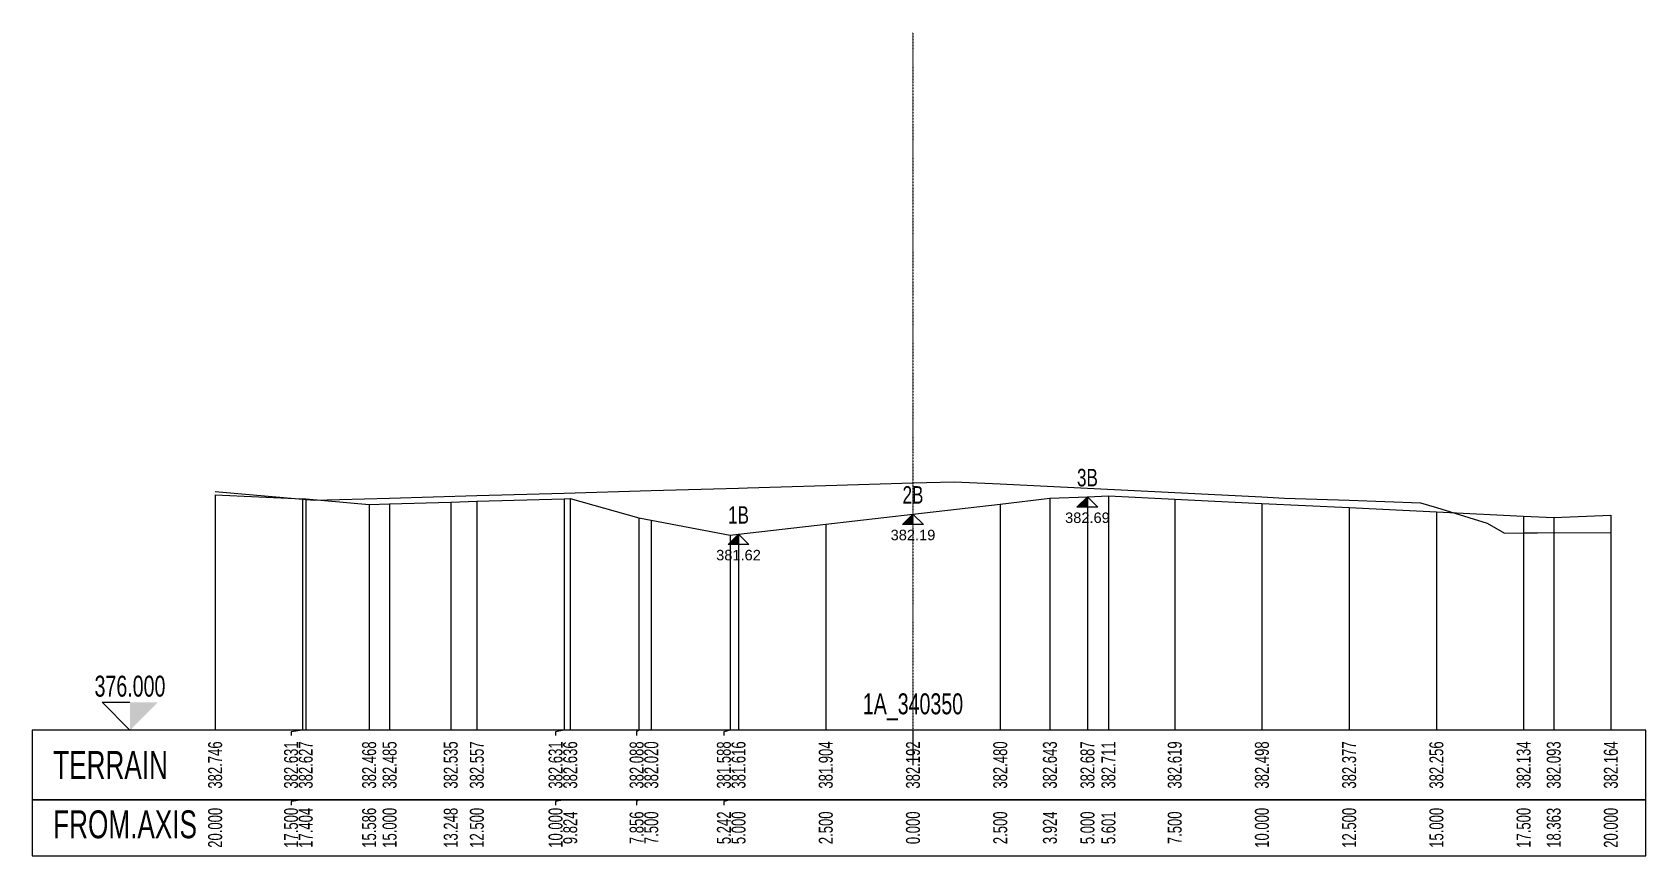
# Model space of a CAD drawing. Header units: centimetres. Extents: x 8495135 to 959133560, y 4530079 to 463453963.
# Drawn here: x 959015674 to 959020298, y 463420780 to 463423140 of the extents above; entities that cross this region are included whole.
import ezdxf
from ezdxf.enums import TextEntityAlignment as Align

# ---------------------------------------------------------------- set-up
doc = ezdxf.new("R2010")
doc.units = ezdxf.units.CM
doc.header["$LTSCALE"] = 0.1
doc.linetypes.add('CROSS2', pattern=[2, 1, -0.5, 0, -0.5])
for name, color, linetype in [('40_AXIS', 2, 'CROSS2'), ('40_ELEV_LABEL', 7, 'Continuous'), ('40_INTERS_POINTS', 7, 'Continuous'), ('40_PROFILE_NUMBER', 7, 'Continuous'), ('40_REF_ELEV', 7, 'Continuous'), ('40_RUBRIC_1_DESCRIPTON', 4, 'Continuous'), ('40_RUBRIC_2_DESCRIPTON', 4, 'Continuous'), ('40_RUBRIC_3', 7, 'Continuous'), ('40_RUBRIC_4', 7, 'Continuous'), ('40_TEMPLATE', 9, 'Continuous'), ('40_TERRAIN', 3, 'Continuous'), ('40_TERRAIN_VERT', 2, 'Continuous'), ('br_hatch_tumen', 8, 'Continuous')]:
    doc.layers.add(name, color=color, linetype=linetype)
doc.styles.add('CROSS', font='CGSAPPS.SHX')
doc.styles.add('PLATEIA', font='CGSAPPS.SHX')
doc.styles.get("Standard").update_dxf_attribs({"font": 'arial.ttf'})

# ---------------------------------------------------------------- blocks, each defined once
blk = doc.blocks.new('CGSA_hgt15')
for p, q in [((-1, -1), (0, 0)), ((0, 0), (1, -1)), ((0, -1), (0, 0)), ((0, -1), (-1, -1)), ((1, -1), (0, -1))]:
    blk.add_line(p, q)
blk.add_solid([(0, 0), (0, -1), (-1, -1)])

msp = doc.modelspace()

# ---------------------------------------------------------------- linework, layer by layer
at = {"layer": '40_AXIS'}
msp.add_line((959018198.21, 463423140.07), (959018198.21, 463421140.07), dxfattribs=at)
at = {"layer": '40_REF_ELEV'}
for p, q in [((959015954.21, 463421140.07), (959015874.21, 463421220.07)), ((959015874.21, 463421220.07), (959015954.21, 463421220.07))]:
    msp.add_line(p, q, dxfattribs=at)
msp.add_solid([(959015954.21, 463421140.07), (959016034.21, 463421220.07), (959015954.21, 463421220.07)], dxfattribs=at)
at = {"layer": '40_RUBRIC_3'}
for points in [[(959016448.21, 463421140.07), (959016415.81, 463421135.07), (959016415.81, 463421125.07)], [(959017198.21, 463421140.07), (959017173.81, 463421135.07), (959017173.81, 463421125.07)], [(959017412.61, 463421140.07), (959017406.21, 463421135.07), (959017406.21, 463421125.07)], [(959017674.01, 463421140.07), (959017656.21, 463421135.07), (959017656.21, 463421125.07)]]:
    msp.add_lwpolyline(points, dxfattribs=at)
at = {"layer": '40_RUBRIC_4'}
for points in [[(959016448.21, 463420940.07), (959016415.81, 463420935.07), (959016415.81, 463420925.07)], [(959017198.21, 463420940.07), (959017173.81, 463420935.07), (959017173.81, 463420925.07)], [(959017412.61, 463420940.07), (959017406.21, 463420935.07), (959017406.21, 463420925.07)], [(959017674.01, 463420940.07), (959017656.21, 463420935.07), (959017656.21, 463420925.07)]]:
    msp.add_lwpolyline(points, dxfattribs=at)
at = {"layer": '40_TEMPLATE'}
for points in [[(959015674.21, 463421140.07), (959015674.21, 463420940.07), (959020298.21, 463420940.07), (959020298.21, 463421140.07), (959015674.21, 463421140.07)], [(959015674.21, 463420940.07), (959015674.21, 463420780.07), (959020298.21, 463420780.07), (959020298.21, 463420940.07), (959015674.21, 463420940.07)]]:
    msp.add_lwpolyline(points, dxfattribs=at)
at = {"layer": '40_TERRAIN'}
for points in [[(959016198.21, 463421823.87), (959016448.21, 463421801.97), (959016483.41, 463421798.87), (959016698.21, 463421805.07), (959016948.21, 463421812.27), (959017198.21, 463421819.47), (959017448.21, 463421826.57), (959017698.21, 463421833.77), (959017723.91, 463421834.47), (959017948.21, 463421841.07), (959018198.21, 463421848.47), (959018316.61, 463421851.97), (959018448.21, 463421845.47), (959018698.21, 463421833.07), (959018948.21, 463421820.77), (959019198.21, 463421808.37), (959019263.21, 463421805.17), (959019448.21, 463421798.77), (959019652.71, 463421791.67), (959019698.21, 463421777.77), (959019843.61, 463421733.37), (959019893.01, 463421704.97), (959019948.21, 463421705.27), (959019987.71, 463421705.57), (959020198.21, 463421706.47)], [(959016198.21, 463421814.67), (959016448.21, 463421803.17), (959016457.81, 463421802.77), (959016639.61, 463421786.87), (959016698.21, 463421788.57), (959016873.41, 463421793.57), (959016948.21, 463421795.77), (959017198.21, 463421803.17), (959017215.81, 463421803.67), (959017412.61, 463421748.87), (959017448.21, 463421742.07), (959017674.01, 463421698.87), (959017698.21, 463421701.67), (959017948.21, 463421730.47), (959018198.21, 463421759.27), (959018448.21, 463421788.07), (959018590.61, 463421804.37), (959018698.21, 463421808.77), (959018758.31, 463421811.17), (959018948.21, 463421801.97), (959019198.21, 463421789.87), (959019448.21, 463421777.77), (959019698.21, 463421765.67), (959019948.21, 463421753.47), (959020034.51, 463421749.37), (959020198.21, 463421756.47)]]:
    msp.add_lwpolyline(points, dxfattribs=at)
at = {"layer": '40_TERRAIN_VERT'}
for p, q in [((959016198.21, 463421814.67), (959016198.21, 463421140.07)), ((959016448.21, 463421803.17), (959016448.21, 463421140.07)), ((959016457.81, 463421802.77), (959016457.81, 463421140.07)), ((959016639.61, 463421786.87), (959016639.61, 463421140.07)), ((959016698.21, 463421788.57), (959016698.21, 463421140.07)), ((959016873.41, 463421793.57), (959016873.41, 463421140.07)), ((959016948.21, 463421795.77), (959016948.21, 463421140.07)), ((959017198.21, 463421803.17), (959017198.21, 463421140.07)), ((959017215.81, 463421803.67), (959017215.81, 463421140.07)), ((959018448.21, 463421788.07), (959018448.21, 463421140.07)), ((959018590.61, 463421804.37), (959018590.61, 463421140.07)), ((959018698.21, 463421808.77), (959018698.21, 463421140.07)), ((959018758.31, 463421811.17), (959018758.31, 463421140.07)), ((959018948.21, 463421801.97), (959018948.21, 463421140.07)), ((959019198.21, 463421789.87), (959019198.21, 463421140.07)), ((959019448.21, 463421777.77), (959019448.21, 463421140.07)), ((959019698.21, 463421765.67), (959019698.21, 463421140.07)), ((959017412.61, 463421748.87), (959017412.61, 463421140.07)), ((959017448.21, 463421742.07), (959017448.21, 463421140.07)), ((959017948.21, 463421730.47), (959017948.21, 463421140.07)), ((959019948.21, 463421753.47), (959019948.21, 463421140.07)), ((959020034.51, 463421749.37), (959020034.51, 463421140.07)), ((959020198.21, 463421756.47), (959020198.21, 463421140.07)), ((959017674.01, 463421698.87), (959017674.01, 463421140.07)), ((959017698.21, 463421701.67), (959017698.21, 463421140.07))]:
    msp.add_line(p, q, dxfattribs=at)
at = {"layer": 'br_hatch_tumen'}
msp.add_line((959018198.21, 463421140.07), (959018198.21, 463421040.07), dxfattribs=at)

# ---------------------------------------------------------------- block references
at = {"layer": '40_ELEV_LABEL', "xscale": 30, "yscale": 30, "zscale": 100}
for p in [(959018698.21, 463421808.77), (959018198.21, 463421759.27), (959017698.21, 463421701.67)]:
    msp.add_blockref('CGSA_hgt15', p, dxfattribs=at)

# ---------------------------------------------------------------- texts
at = {"layer": '40_ELEV_LABEL'}
for s, p in [('382.69', (959018698.21, 463421763.77)), ('382.19', (959018198.21, 463421714.27)), ('381.62', (959017698.21, 463421656.67))]:
    msp.add_text(s, height=30, dxfattribs=at).set_placement(p, align=Align.TOP_CENTER)
at = {"layer": '40_INTERS_POINTS', "color": 6, "lineweight": 30, "width": 0.7}
for s, p in [('3B', (959018698.21, 463421838.77)), ('2B', (959018198.21, 463421789.27)), ('1B', (959017698.21, 463421731.67))]:
    msp.add_text(s, height=50, dxfattribs=at).set_placement(p, align=Align.CENTER)
at = {"layer": '40_PROFILE_NUMBER', "style": 'PLATEIA', "width": 0.7}
msp.add_text('1A_340350', height=60, dxfattribs=at).set_placement((959018198.21, 463421185.42), align=Align.CENTER)
at = {"layer": '40_REF_ELEV', "style": 'PLATEIA', "width": 0.7}
msp.add_text('376.000', height=60, dxfattribs=at).set_placement((959015954.21, 463421236.07), align=Align.CENTER)
at = {"layer": '40_RUBRIC_1_DESCRIPTON', "style": 'CROSS', "width": 0.7}
msp.add_text('TERRAIN', height=80, dxfattribs=at).set_placement((959015734.21, 463421040.07), align=Align.MIDDLE_LEFT)
at = {"layer": '40_RUBRIC_2_DESCRIPTON', "style": 'CROSS', "width": 0.7}
msp.add_text('FROM.AXIS', height=80, dxfattribs=at).set_placement((959015734.21, 463420870.07), align=Align.MIDDLE_LEFT)
at = {"layer": '40_RUBRIC_3', "style": 'PLATEIA', "width": 0.7}
for s, p in [('382.746', (959016198.21, 463421040.07)), ('382.631', (959016415.81, 463421040.07)), ('382.627', (959016457.81, 463421040.07)), ('382.468', (959016639.61, 463421040.07)), ('382.485', (959016698.21, 463421040.07)), ('382.535', (959016873.41, 463421040.07)), ('382.557', (959016948.21, 463421040.07)), ('382.631', (959017173.81, 463421040.07)), ('382.636', (959017215.81, 463421040.07)), ('382.088', (959017406.21, 463421040.07)), ('382.020', (959017448.21, 463421040.07)), ('381.588', (959017656.21, 463421040.07)), ('381.616', (959017698.21, 463421040.07)), ('381.904', (959017948.21, 463421040.07)), ('382.192', (959018198.21, 463421040.07)), ('382.480', (959018448.21, 463421040.07)), ('382.643', (959018590.61, 463421040.07)), ('382.687', (959018698.21, 463421040.07)), ('382.711', (959018758.31, 463421040.07)), ('382.619', (959018948.21, 463421040.07)), ('382.498', (959019198.21, 463421040.07)), ('382.377', (959019448.21, 463421040.07)), ('382.256', (959019698.21, 463421040.07)), ('382.134', (959019948.21, 463421040.07)), ('382.093', (959020034.51, 463421040.07)), ('382.164', (959020198.21, 463421040.07))]:
    msp.add_text(s, height=40, rotation=90, dxfattribs=at).set_placement(p, align=Align.MIDDLE)
at = {"layer": '40_RUBRIC_4', "style": 'PLATEIA', "width": 0.7}
for s, p in [('20.000', (959016198.21, 463420860.07)), ('17.500', (959016415.81, 463420860.07)), ('17.404', (959016457.81, 463420860.07)), ('15.586', (959016639.61, 463420860.07)), ('15.000', (959016698.21, 463420860.07)), ('13.248', (959016873.41, 463420860.07)), ('12.500', (959016948.21, 463420860.07)), ('10.000', (959017173.81, 463420860.07)), ('9.824', (959017215.81, 463420860.07)), ('7.856', (959017406.21, 463420860.07)), ('7.500', (959017448.21, 463420860.07)), ('5.242', (959017656.21, 463420860.07)), ('5.000', (959017698.21, 463420860.07)), ('2.500', (959017948.21, 463420860.07)), ('0.000', (959018198.21, 463420860.07)), ('2.500', (959018448.21, 463420860.07)), ('3.924', (959018590.61, 463420860.07)), ('5.000', (959018698.21, 463420860.07)), ('5.601', (959018758.31, 463420860.07)), ('7.500', (959018948.21, 463420860.07)), ('10.000', (959019198.21, 463420860.07)), ('12.500', (959019448.21, 463420860.07)), ('15.000', (959019698.21, 463420860.07)), ('17.500', (959019948.21, 463420860.07)), ('18.363', (959020034.51, 463420860.07)), ('20.000', (959020198.21, 463420860.07))]:
    msp.add_text(s, height=40, rotation=90, dxfattribs=at).set_placement(p, align=Align.MIDDLE)

doc.saveas('drawing.dxf')
